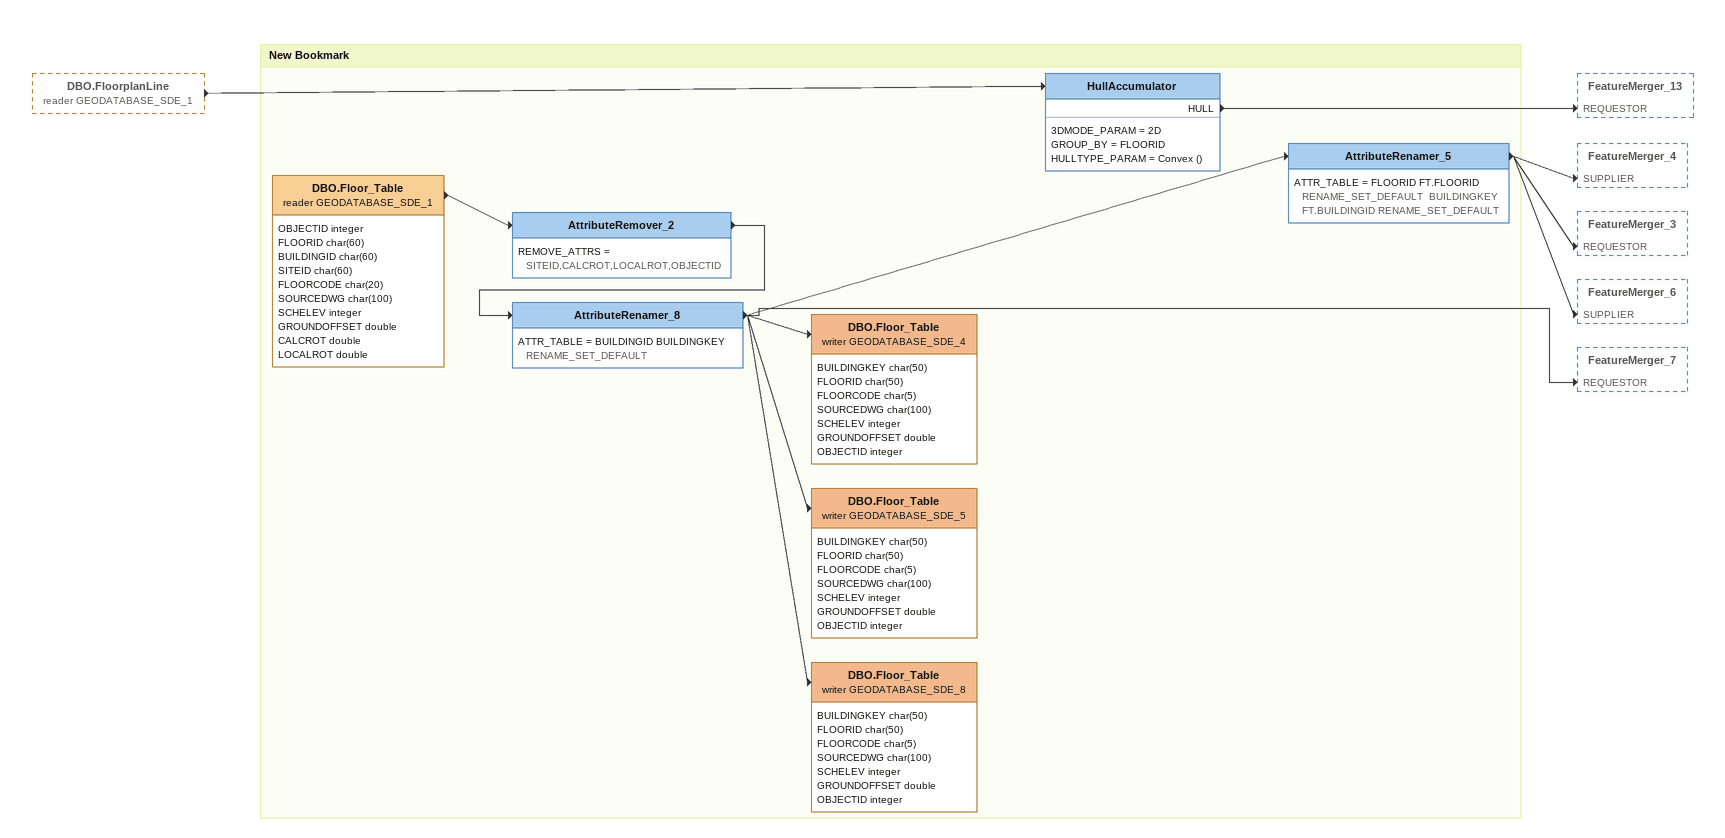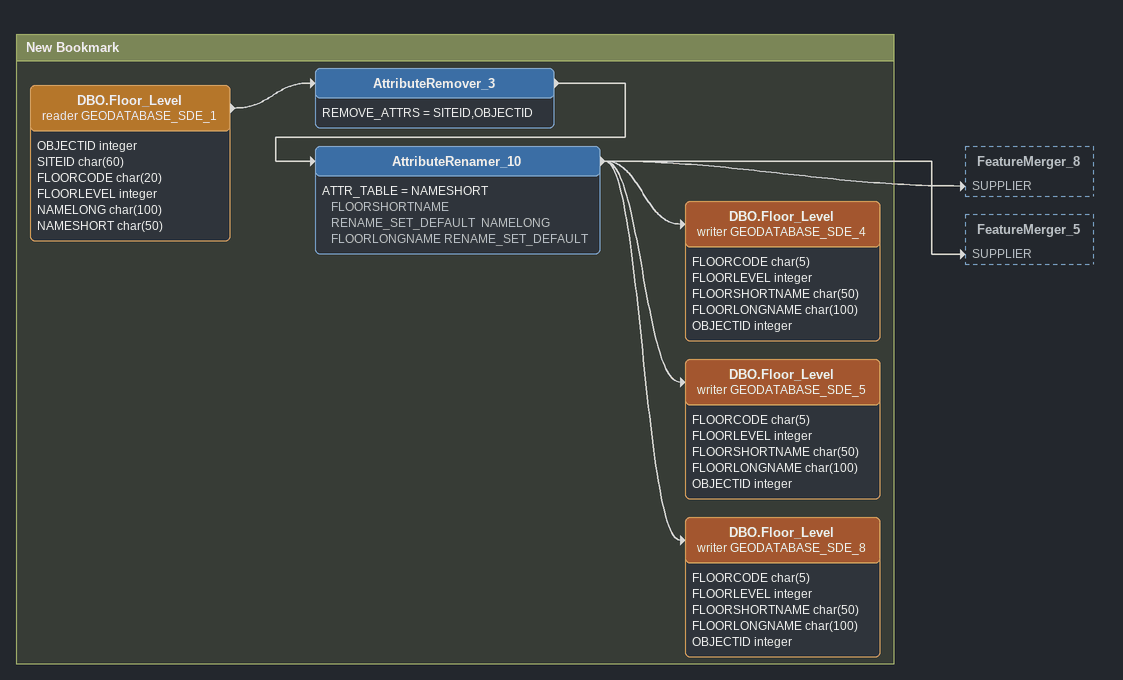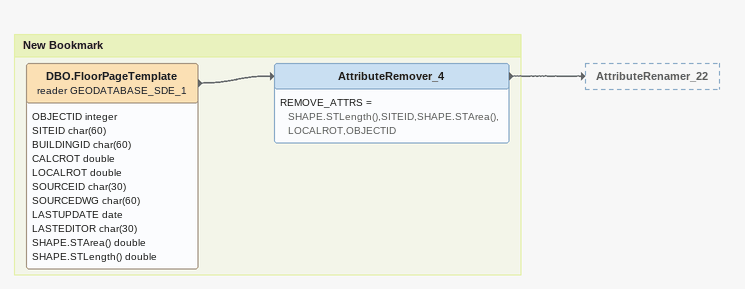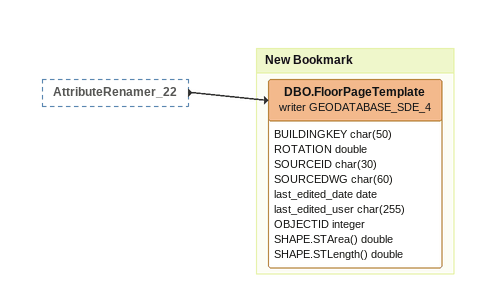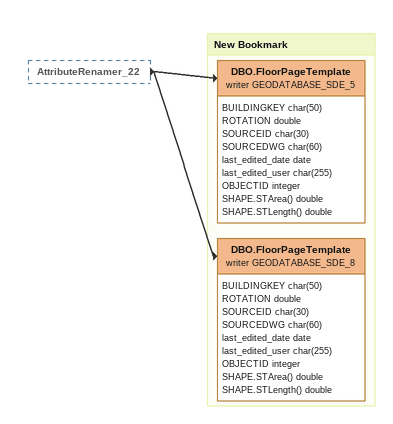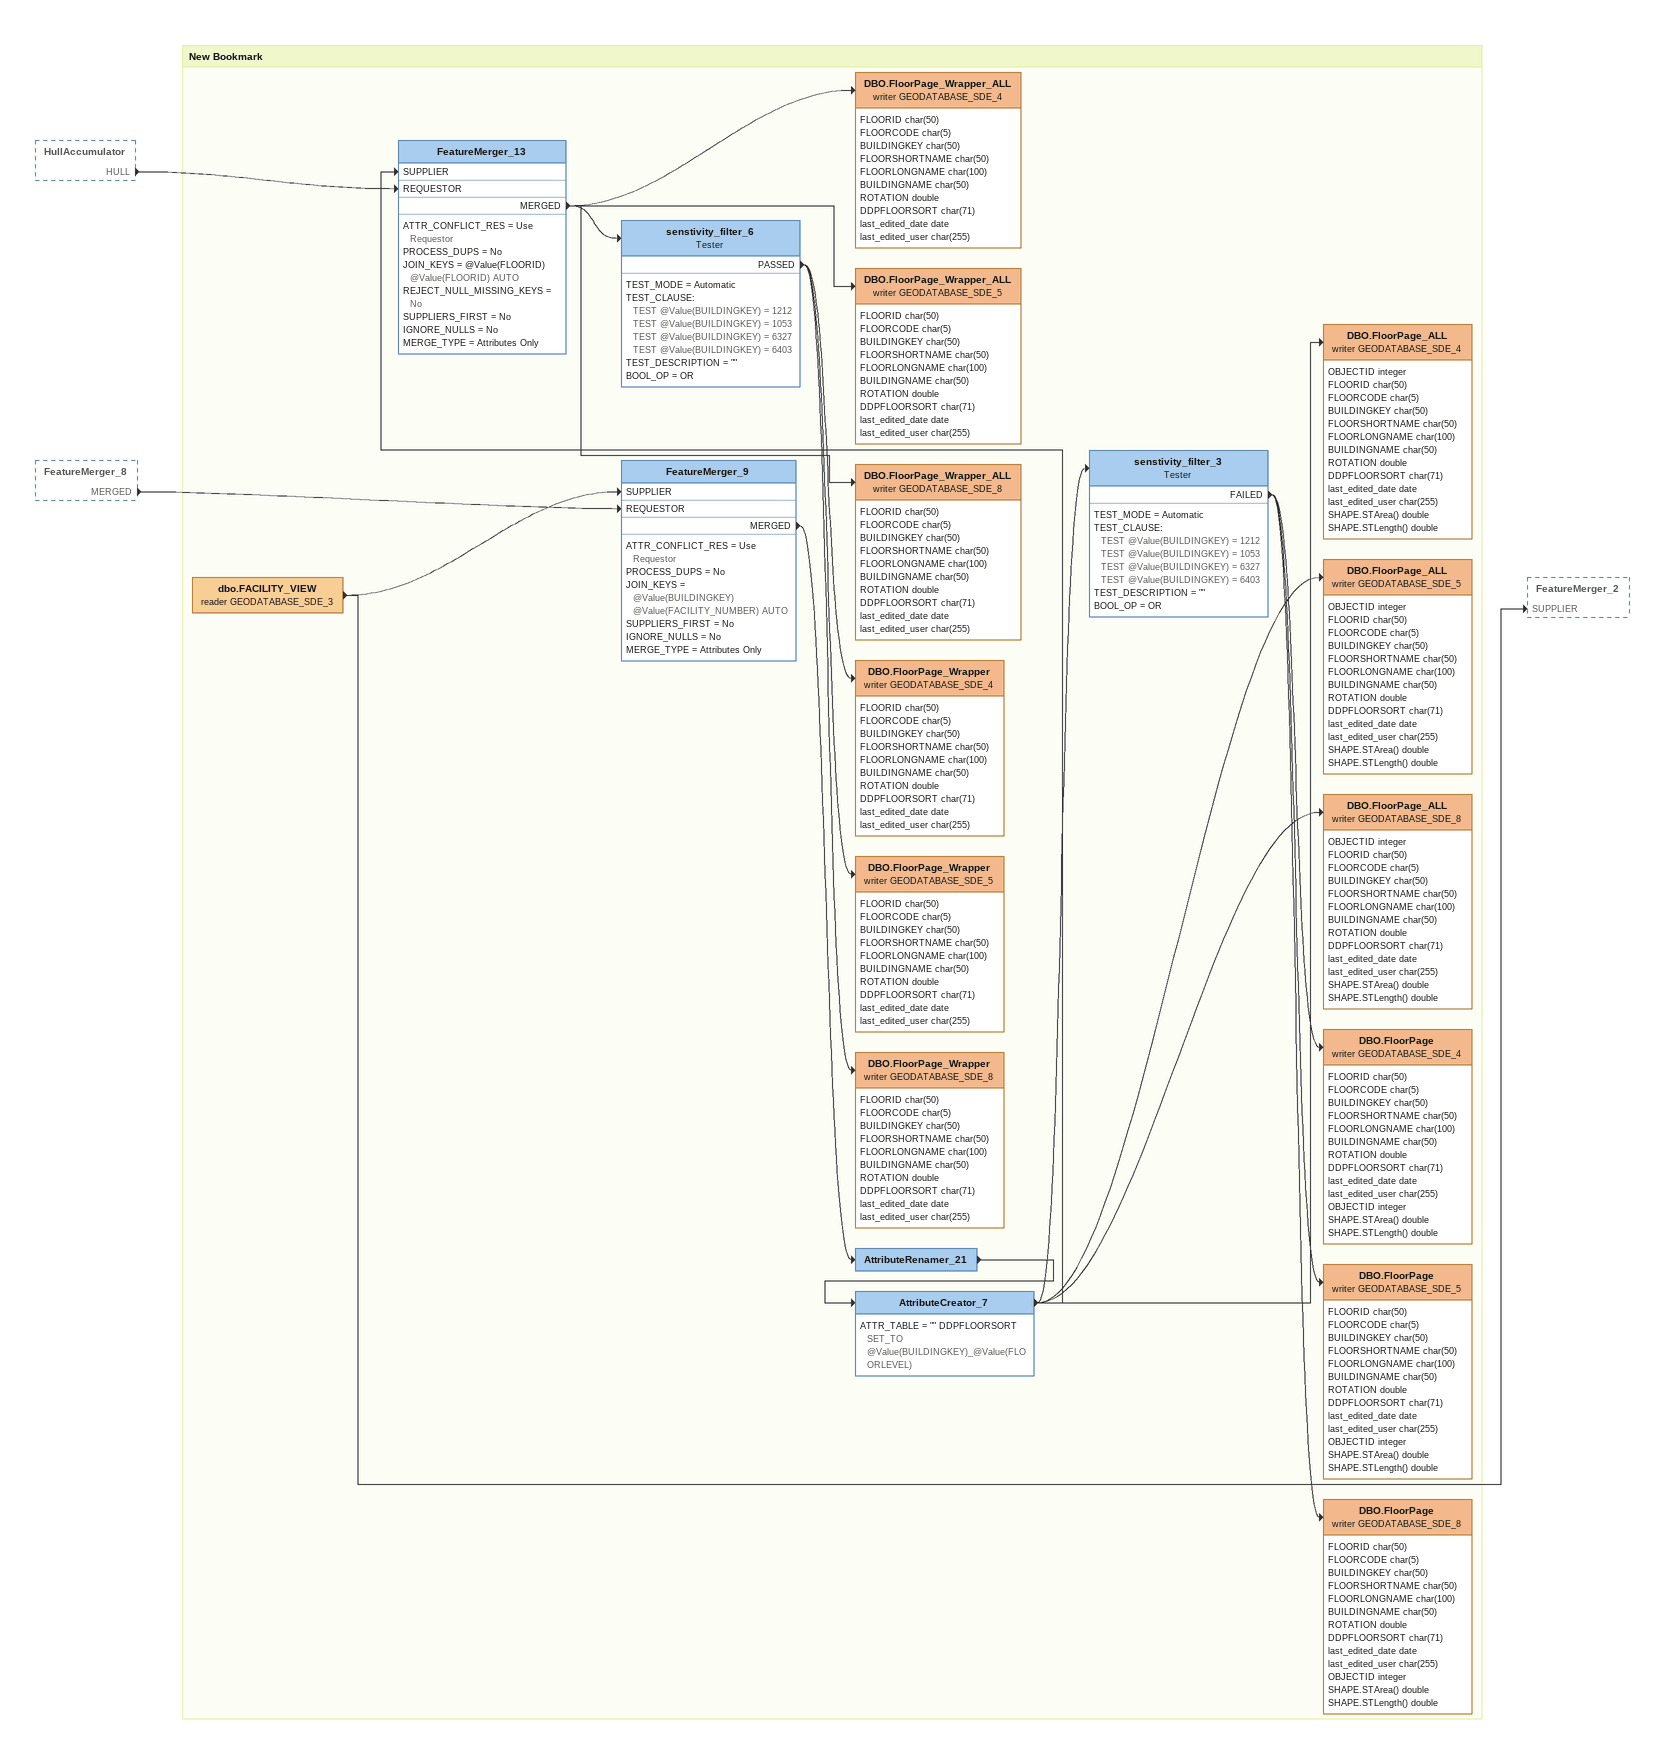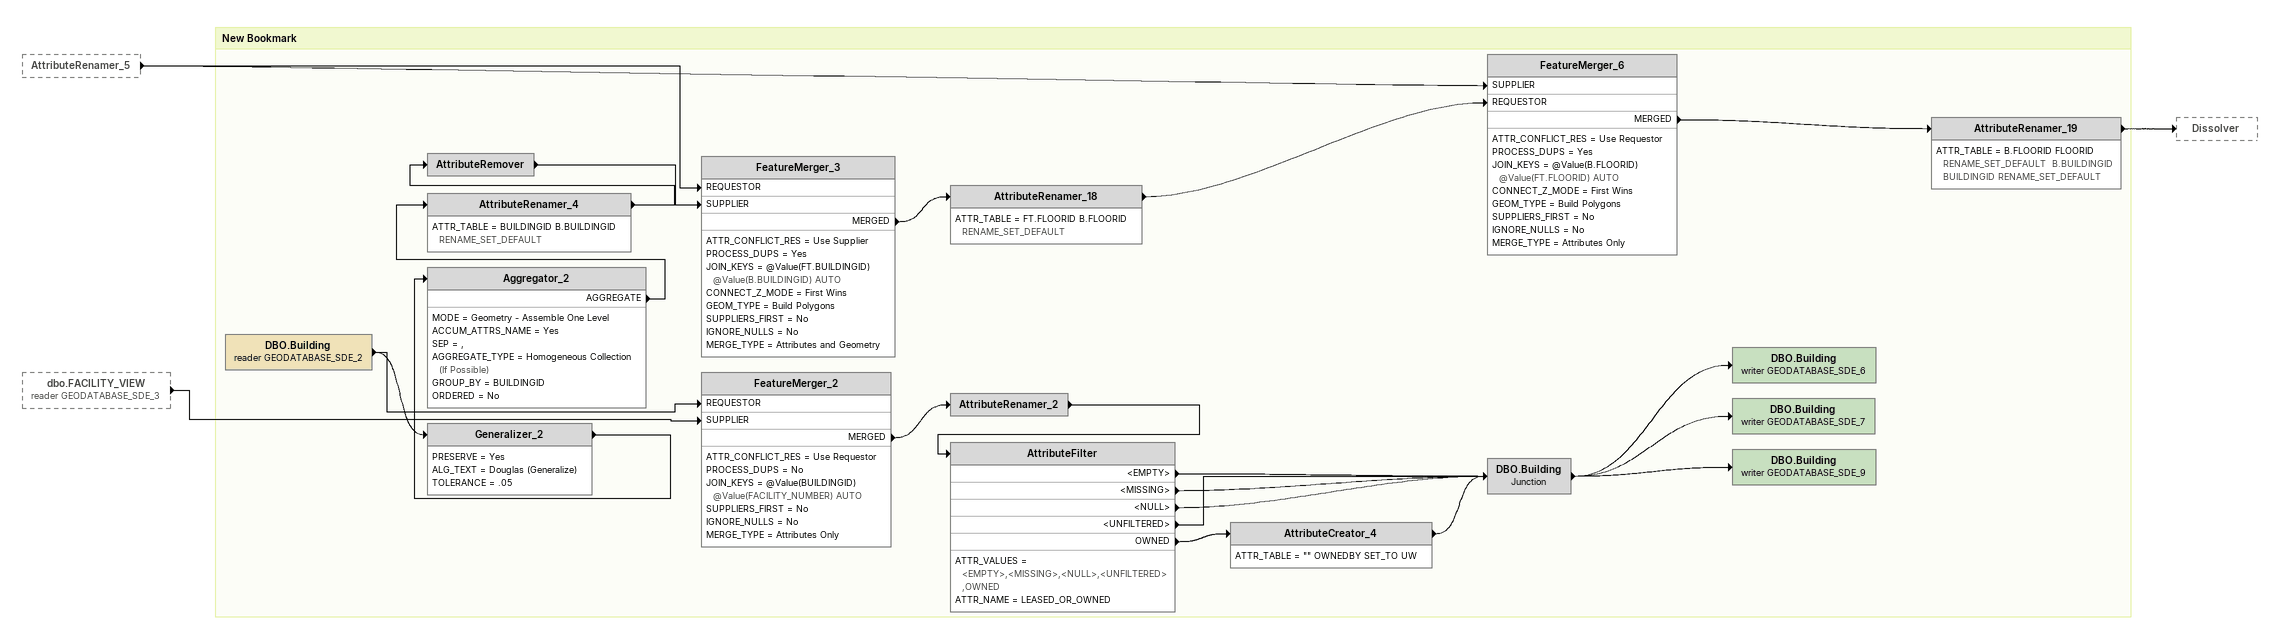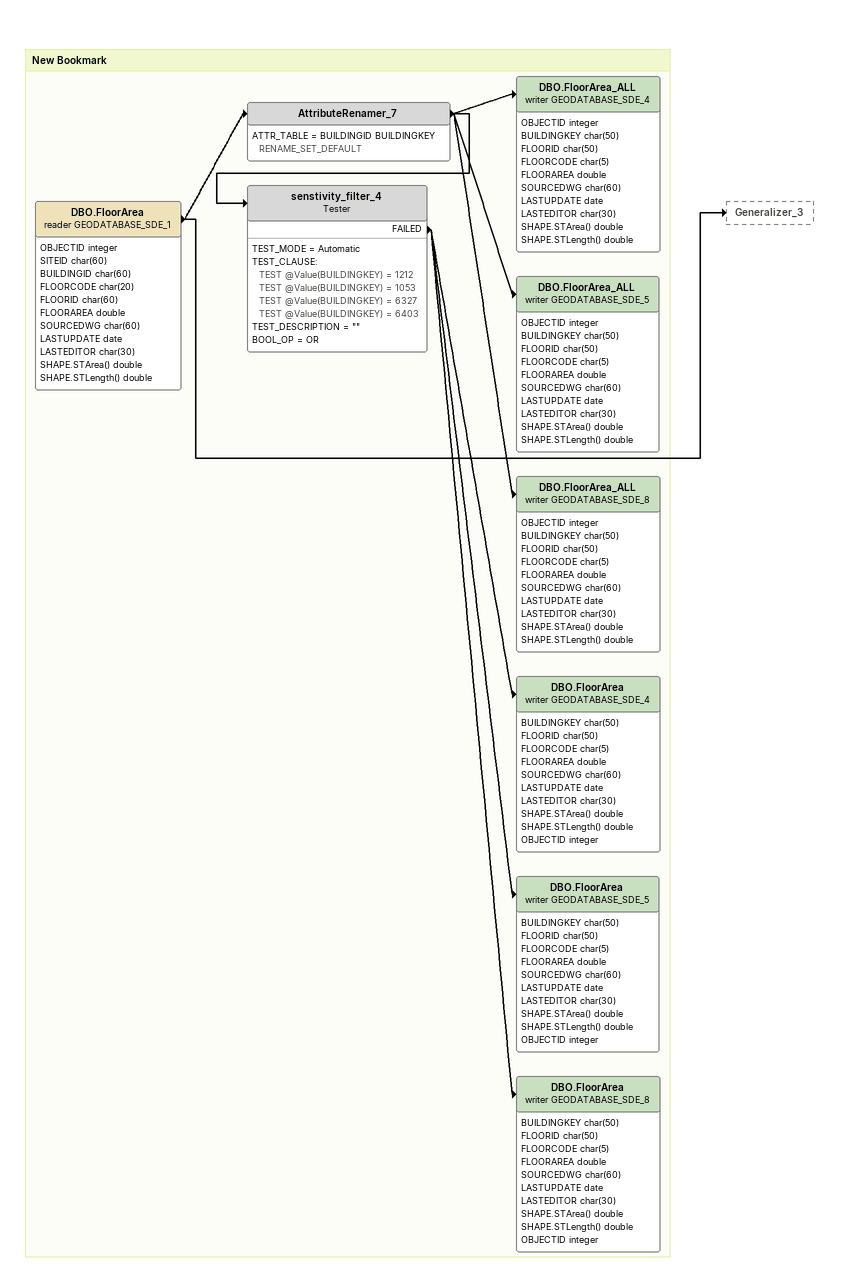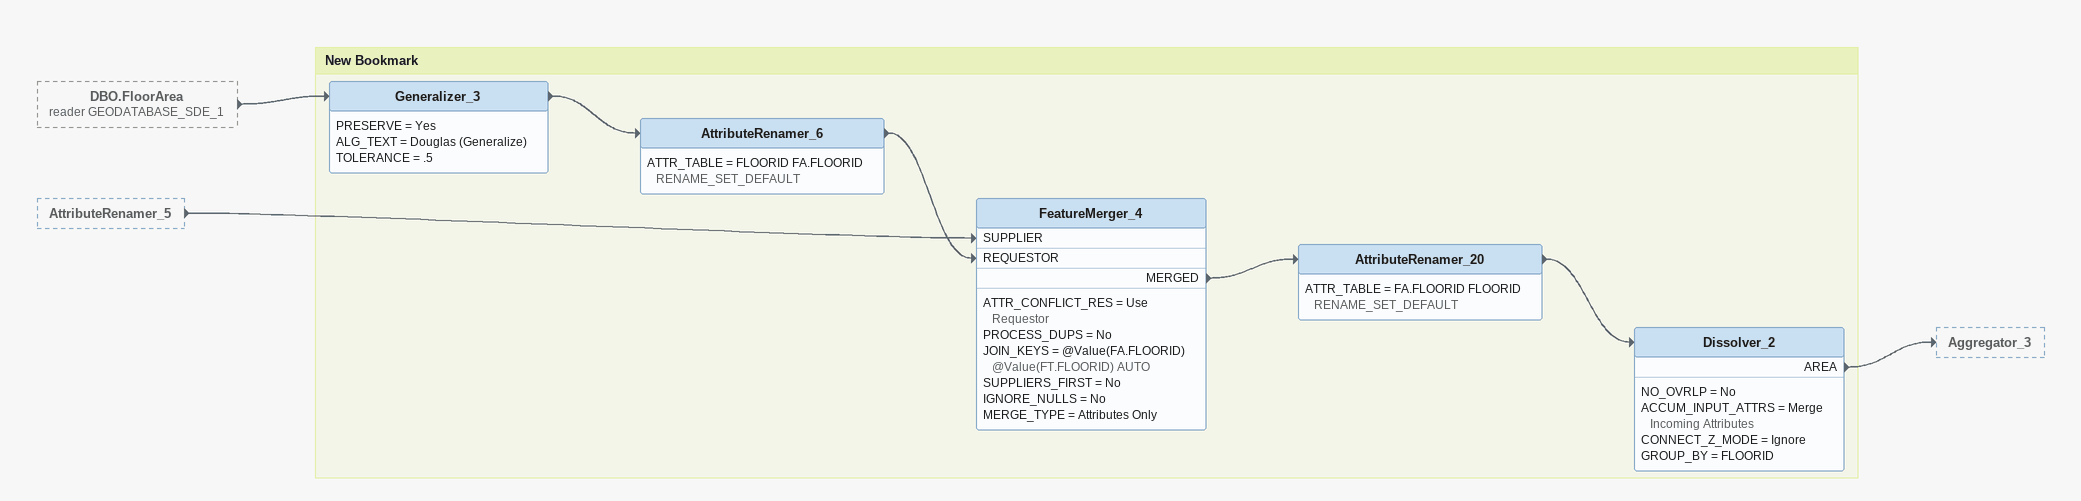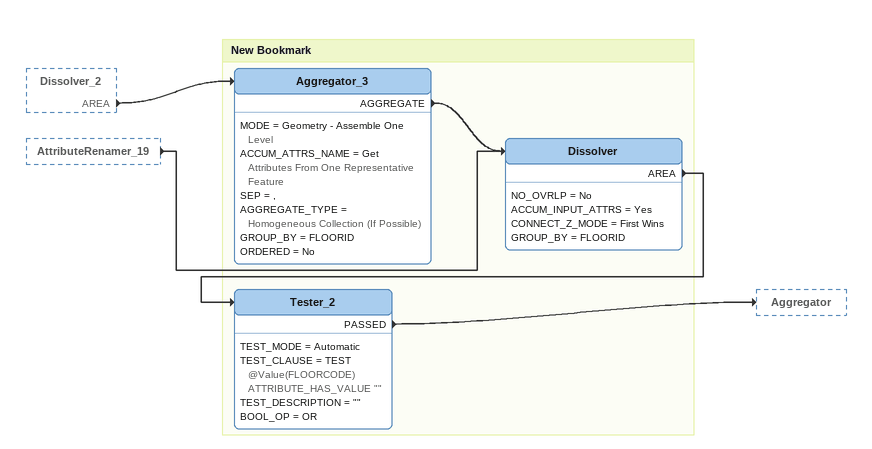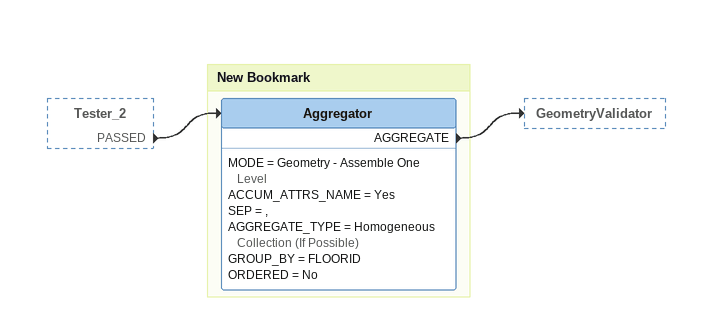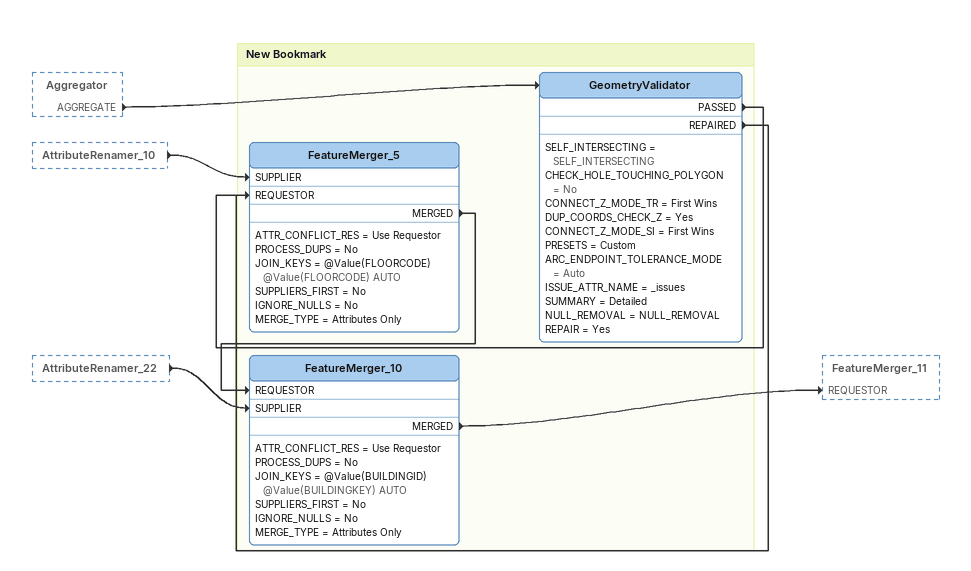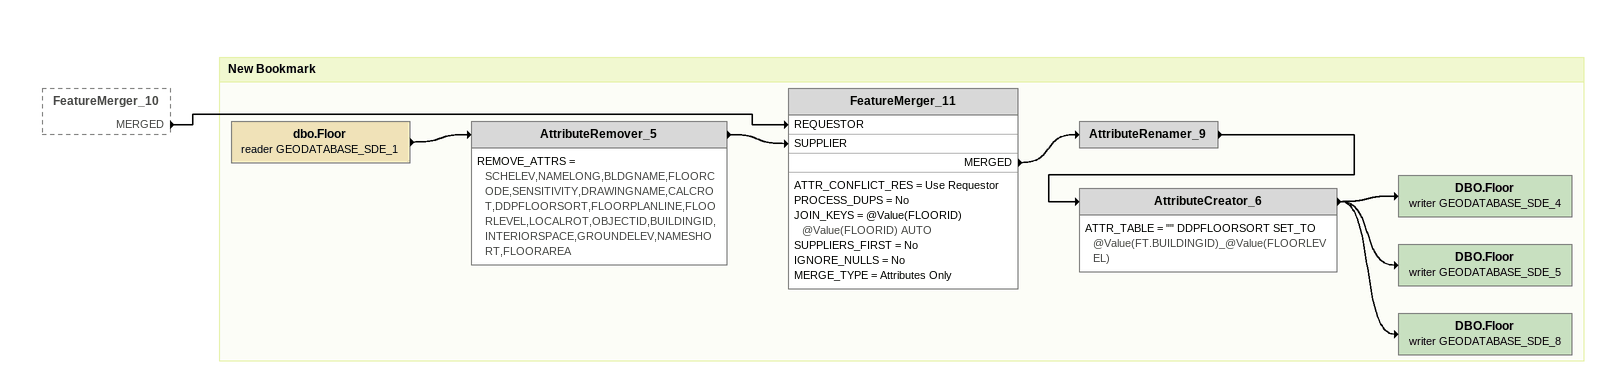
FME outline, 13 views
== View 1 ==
DBO.FloorplanLine (reader GEODATABASE_SDE_1) [outside]
    -> HullAccumulator

Bookmark: New Bookmark
HullAccumulator
    3DMODE_PARAM = 2D
    GROUP_BY = FLOORID
    HULLTYPE_PARAM = Convex ()
    HULL -> FeatureMerger_13 [REQUESTOR]
DBO.Floor_Table (reader GEODATABASE_SDE_1)
    attributes: OBJECTID integer, FLOORID char(60), BUILDINGID char(60), SITEID char(60), FLOORCODE char(20), SOURCEDWG char(100), SCHELEV integer, GROUNDOFFSET double, CALCROT double, LOCALROT double
    -> AttributeRemover_2
AttributeRemover_2
    REMOVE_ATTRS = SITEID,CALCROT,LOCALROT,OBJECTID
    -> AttributeRenamer_8
AttributeRenamer_8
    ATTR_TABLE = BUILDINGID BUILDINGKEY RENAME_SET_DEFAULT
    -> DBO.Floor_Table (writer GEODATABASE_SDE_4)
    -> AttributeRenamer_5
    -> FeatureMerger_7 [REQUESTOR]
    -> DBO.Floor_Table (writer GEODATABASE_SDE_5)
    -> DBO.Floor_Table (writer GEODATABASE_SDE_8)
AttributeRenamer_5
    ATTR_TABLE = FLOORID FT.FLOORID RENAME_SET_DEFAULT  BUILDINGKEY FT.BUILDINGID RENAME_SET_DEFAULT
    -> FeatureMerger_4 [SUPPLIER]
    -> FeatureMerger_3 [REQUESTOR]
    -> FeatureMerger_6 [SUPPLIER]
DBO.Floor_Table (writer GEODATABASE_SDE_4)
    attributes: BUILDINGKEY char(50), FLOORID char(50), FLOORCODE char(5), SOURCEDWG char(100), SCHELEV integer, GROUNDOFFSET double, OBJECTID integer
DBO.Floor_Table (writer GEODATABASE_SDE_5)
    attributes: BUILDINGKEY char(50), FLOORID char(50), FLOORCODE char(5), SOURCEDWG char(100), SCHELEV integer, GROUNDOFFSET double, OBJECTID integer
DBO.Floor_Table (writer GEODATABASE_SDE_8)
    attributes: BUILDINGKEY char(50), FLOORID char(50), FLOORCODE char(5), SOURCEDWG char(100), SCHELEV integer, GROUNDOFFSET double, OBJECTID integer

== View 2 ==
Bookmark: New Bookmark
DBO.Floor_Level (reader GEODATABASE_SDE_1)
    attributes: OBJECTID integer, SITEID char(60), FLOORCODE char(20), FLOORLEVEL integer, NAMELONG char(100), NAMESHORT char(50)
    -> AttributeRemover_3
AttributeRemover_3
    REMOVE_ATTRS = SITEID,OBJECTID
    -> AttributeRenamer_10
AttributeRenamer_10
    ATTR_TABLE = NAMESHORT FLOORSHORTNAME RENAME_SET_DEFAULT  NAMELONG FLOORLONGNAME RENAME_SET_DEFAULT
    -> DBO.Floor_Level (writer GEODATABASE_SDE_4)
    -> FeatureMerger_8 [SUPPLIER]
    -> FeatureMerger_5 [SUPPLIER]
    -> DBO.Floor_Level (writer GEODATABASE_SDE_5)
    -> DBO.Floor_Level (writer GEODATABASE_SDE_8)
DBO.Floor_Level (writer GEODATABASE_SDE_4)
    attributes: FLOORCODE char(5), FLOORLEVEL integer, FLOORSHORTNAME char(50), FLOORLONGNAME char(100), OBJECTID integer
DBO.Floor_Level (writer GEODATABASE_SDE_5)
    attributes: FLOORCODE char(5), FLOORLEVEL integer, FLOORSHORTNAME char(50), FLOORLONGNAME char(100), OBJECTID integer
DBO.Floor_Level (writer GEODATABASE_SDE_8)
    attributes: FLOORCODE char(5), FLOORLEVEL integer, FLOORSHORTNAME char(50), FLOORLONGNAME char(100), OBJECTID integer

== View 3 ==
Bookmark: New Bookmark
DBO.FloorPageTemplate (reader GEODATABASE_SDE_1)
    attributes: OBJECTID integer, SITEID char(60), BUILDINGID char(60), CALCROT double, LOCALROT double, SOURCEID char(30), SOURCEDWG char(60), LASTUPDATE date, LASTEDITOR char(30), SHAPE.STArea() double, SHAPE.STLength() double
    -> AttributeRemover_4
AttributeRemover_4
    REMOVE_ATTRS = SHAPE.STLength(),SITEID,SHAPE.STArea(),LOCALROT,OBJECTID
    -> AttributeRenamer_22

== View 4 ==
AttributeRenamer_22 [outside]
    -> DBO.FloorPageTemplate (writer GEODATABASE_SDE_4)

Bookmark: New Bookmark
DBO.FloorPageTemplate (writer GEODATABASE_SDE_4)
    attributes: BUILDINGKEY char(50), ROTATION double, SOURCEID char(30), SOURCEDWG char(60), last_edited_date date, last_edited_user char(255), OBJECTID integer, SHAPE.STArea() double, SHAPE.STLength() double

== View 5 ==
AttributeRenamer_22 [outside]
    -> DBO.FloorPageTemplate (writer GEODATABASE_SDE_5)
    -> DBO.FloorPageTemplate (writer GEODATABASE_SDE_8)

Bookmark: New Bookmark
DBO.FloorPageTemplate (writer GEODATABASE_SDE_5)
    attributes: BUILDINGKEY char(50), ROTATION double, SOURCEID char(30), SOURCEDWG char(60), last_edited_date date, last_edited_user char(255), OBJECTID integer, SHAPE.STArea() double, SHAPE.STLength() double
DBO.FloorPageTemplate (writer GEODATABASE_SDE_8)
    attributes: BUILDINGKEY char(50), ROTATION double, SOURCEID char(30), SOURCEDWG char(60), last_edited_date date, last_edited_user char(255), OBJECTID integer, SHAPE.STArea() double, SHAPE.STLength() double

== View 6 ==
HullAccumulator [outside]
    HULL -> FeatureMerger_13 [REQUESTOR]
FeatureMerger_8 [outside]
    MERGED -> FeatureMerger_9 [REQUESTOR]

Bookmark: New Bookmark
dbo.FACILITY_VIEW (reader GEODATABASE_SDE_3)
    -> FeatureMerger_2 [SUPPLIER]
    -> FeatureMerger_9 [SUPPLIER]
FeatureMerger_9
    ATTR_CONFLICT_RES = Use Requestor
    PROCESS_DUPS = No
    JOIN_KEYS = @Value(BUILDINGKEY) @Value(FACILITY_NUMBER) AUTO
    SUPPLIERS_FIRST = No
    IGNORE_NULLS = No
    MERGE_TYPE = Attributes Only
    MERGED -> AttributeRenamer_21
AttributeRenamer_21
    -> AttributeCreator_7
AttributeCreator_7
    ATTR_TABLE = "" DDPFLOORSORT SET_TO @Value(BUILDINGKEY)_@Value(FLOORLEVEL)
    -> senstivity_filter_3
    -> DBO.FloorPage_ALL (writer GEODATABASE_SDE_4)
    -> DBO.FloorPage_ALL (writer GEODATABASE_SDE_5)
    -> DBO.FloorPage_ALL (writer GEODATABASE_SDE_8)
    -> FeatureMerger_13 [SUPPLIER]
FeatureMerger_13
    ATTR_CONFLICT_RES = Use Requestor
    PROCESS_DUPS = No
    JOIN_KEYS = @Value(FLOORID) @Value(FLOORID) AUTO
    REJECT_NULL_MISSING_KEYS = No
    SUPPLIERS_FIRST = No
    IGNORE_NULLS = No
    MERGE_TYPE = Attributes Only
    MERGED -> senstivity_filter_6
    MERGED -> DBO.FloorPage_Wrapper_ALL (writer GEODATABASE_SDE_4)
    MERGED -> DBO.FloorPage_Wrapper_ALL (writer GEODATABASE_SDE_5)
    MERGED -> DBO.FloorPage_Wrapper_ALL (writer GEODATABASE_SDE_8)
DBO.FloorPage_Wrapper_ALL (writer GEODATABASE_SDE_4)
    attributes: FLOORID char(50), FLOORCODE char(5), BUILDINGKEY char(50), FLOORSHORTNAME char(50), FLOORLONGNAME char(100), BUILDINGNAME char(50), ROTATION double, DDPFLOORSORT char(71), last_edited_date date, last_edited_user char(255)
DBO.FloorPage_Wrapper_ALL (writer GEODATABASE_SDE_5)
    attributes: FLOORID char(50), FLOORCODE char(5), BUILDINGKEY char(50), FLOORSHORTNAME char(50), FLOORLONGNAME char(100), BUILDINGNAME char(50), ROTATION double, DDPFLOORSORT char(71), last_edited_date date, last_edited_user char(255)
DBO.FloorPage_Wrapper_ALL (writer GEODATABASE_SDE_8)
    attributes: FLOORID char(50), FLOORCODE char(5), BUILDINGKEY char(50), FLOORSHORTNAME char(50), FLOORLONGNAME char(100), BUILDINGNAME char(50), ROTATION double, DDPFLOORSORT char(71), last_edited_date date, last_edited_user char(255)
senstivity_filter_6: Tester
    TEST_MODE = Automatic
    TEST_CLAUSE:
      TEST @Value(BUILDINGKEY) = 1212
      TEST @Value(BUILDINGKEY) = 1053
      TEST @Value(BUILDINGKEY) = 6327
      TEST @Value(BUILDINGKEY) = 6403
    TEST_DESCRIPTION = ""
    BOOL_OP = OR
    PASSED -> DBO.FloorPage_Wrapper (writer GEODATABASE_SDE_4)
    PASSED -> DBO.FloorPage_Wrapper (writer GEODATABASE_SDE_5)
    PASSED -> DBO.FloorPage_Wrapper (writer GEODATABASE_SDE_8)
DBO.FloorPage_Wrapper (writer GEODATABASE_SDE_4)
    attributes: FLOORID char(50), FLOORCODE char(5), BUILDINGKEY char(50), FLOORSHORTNAME char(50), FLOORLONGNAME char(100), BUILDINGNAME char(50), ROTATION double, DDPFLOORSORT char(71), last_edited_date date, last_edited_user char(255)
DBO.FloorPage_Wrapper (writer GEODATABASE_SDE_5)
    attributes: FLOORID char(50), FLOORCODE char(5), BUILDINGKEY char(50), FLOORSHORTNAME char(50), FLOORLONGNAME char(100), BUILDINGNAME char(50), ROTATION double, DDPFLOORSORT char(71), last_edited_date date, last_edited_user char(255)
DBO.FloorPage_Wrapper (writer GEODATABASE_SDE_8)
    attributes: FLOORID char(50), FLOORCODE char(5), BUILDINGKEY char(50), FLOORSHORTNAME char(50), FLOORLONGNAME char(100), BUILDINGNAME char(50), ROTATION double, DDPFLOORSORT char(71), last_edited_date date, last_edited_user char(255)
DBO.FloorPage_ALL (writer GEODATABASE_SDE_4)
    attributes: OBJECTID integer, FLOORID char(50), FLOORCODE char(5), BUILDINGKEY char(50), FLOORSHORTNAME char(50), FLOORLONGNAME char(100), BUILDINGNAME char(50), ROTATION double, DDPFLOORSORT char(71), last_edited_date date, last_edited_user char(255), SHAPE.STArea() double, SHAPE.STLength() double
DBO.FloorPage_ALL (writer GEODATABASE_SDE_5)
    attributes: OBJECTID integer, FLOORID char(50), FLOORCODE char(5), BUILDINGKEY char(50), FLOORSHORTNAME char(50), FLOORLONGNAME char(100), BUILDINGNAME char(50), ROTATION double, DDPFLOORSORT char(71), last_edited_date date, last_edited_user char(255), SHAPE.STArea() double, SHAPE.STLength() double
DBO.FloorPage_ALL (writer GEODATABASE_SDE_8)
    attributes: OBJECTID integer, FLOORID char(50), FLOORCODE char(5), BUILDINGKEY char(50), FLOORSHORTNAME char(50), FLOORLONGNAME char(100), BUILDINGNAME char(50), ROTATION double, DDPFLOORSORT char(71), last_edited_date date, last_edited_user char(255), SHAPE.STArea() double, SHAPE.STLength() double
senstivity_filter_3: Tester
    TEST_MODE = Automatic
    TEST_CLAUSE:
      TEST @Value(BUILDINGKEY) = 1212
      TEST @Value(BUILDINGKEY) = 1053
      TEST @Value(BUILDINGKEY) = 6327
      TEST @Value(BUILDINGKEY) = 6403
    TEST_DESCRIPTION = ""
    BOOL_OP = OR
    FAILED -> DBO.FloorPage (writer GEODATABASE_SDE_4)
    FAILED -> DBO.FloorPage (writer GEODATABASE_SDE_5)
    FAILED -> DBO.FloorPage (writer GEODATABASE_SDE_8)
DBO.FloorPage (writer GEODATABASE_SDE_4)
    attributes: FLOORID char(50), FLOORCODE char(5), BUILDINGKEY char(50), FLOORSHORTNAME char(50), FLOORLONGNAME char(100), BUILDINGNAME char(50), ROTATION double, DDPFLOORSORT char(71), last_edited_date date, last_edited_user char(255), OBJECTID integer, SHAPE.STArea() double, SHAPE.STLength() double
DBO.FloorPage (writer GEODATABASE_SDE_5)
    attributes: FLOORID char(50), FLOORCODE char(5), BUILDINGKEY char(50), FLOORSHORTNAME char(50), FLOORLONGNAME char(100), BUILDINGNAME char(50), ROTATION double, DDPFLOORSORT char(71), last_edited_date date, last_edited_user char(255), OBJECTID integer, SHAPE.STArea() double, SHAPE.STLength() double
DBO.FloorPage (writer GEODATABASE_SDE_8)
    attributes: FLOORID char(50), FLOORCODE char(5), BUILDINGKEY char(50), FLOORSHORTNAME char(50), FLOORLONGNAME char(100), BUILDINGNAME char(50), ROTATION double, DDPFLOORSORT char(71), last_edited_date date, last_edited_user char(255), OBJECTID integer, SHAPE.STArea() double, SHAPE.STLength() double

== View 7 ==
AttributeRenamer_5 [outside]
    -> FeatureMerger_3 [REQUESTOR]
    -> FeatureMerger_6 [SUPPLIER]
dbo.FACILITY_VIEW (reader GEODATABASE_SDE_3) [outside]
    -> FeatureMerger_2 [SUPPLIER]

Bookmark: New Bookmark
DBO.Building (reader GEODATABASE_SDE_2)
    -> FeatureMerger_2 [REQUESTOR]
    -> Generalizer_2
Generalizer_2
    PRESERVE = Yes
    ALG_TEXT = Douglas (Generalize)
    TOLERANCE = .05
    -> Aggregator_2
Aggregator_2
    MODE = Geometry - Assemble One Level
    ACCUM_ATTRS_NAME = Yes
    SEP = ,
    AGGREGATE_TYPE = Homogeneous Collection (If Possible)
    GROUP_BY = BUILDINGID
    ORDERED = No
    AGGREGATE -> AttributeRenamer_4
AttributeRenamer_4
    ATTR_TABLE = BUILDINGID B.BUILDINGID RENAME_SET_DEFAULT
    -> AttributeRemover
AttributeRemover
    -> FeatureMerger_3 [SUPPLIER]
FeatureMerger_3
    ATTR_CONFLICT_RES = Use Supplier
    PROCESS_DUPS = Yes
    JOIN_KEYS = @Value(FT.BUILDINGID) @Value(B.BUILDINGID) AUTO
    CONNECT_Z_MODE = First Wins
    GEOM_TYPE = Build Polygons
    SUPPLIERS_FIRST = No
    IGNORE_NULLS = No
    MERGE_TYPE = Attributes and Geometry
    MERGED -> AttributeRenamer_18
AttributeRenamer_18
    ATTR_TABLE = FT.FLOORID B.FLOORID RENAME_SET_DEFAULT
    -> FeatureMerger_6 [REQUESTOR]
FeatureMerger_6
    ATTR_CONFLICT_RES = Use Requestor
    PROCESS_DUPS = Yes
    JOIN_KEYS = @Value(B.FLOORID) @Value(FT.FLOORID) AUTO
    CONNECT_Z_MODE = First Wins
    GEOM_TYPE = Build Polygons
    SUPPLIERS_FIRST = No
    IGNORE_NULLS = No
    MERGE_TYPE = Attributes Only
    MERGED -> AttributeRenamer_19
AttributeRenamer_19
    ATTR_TABLE = B.FLOORID FLOORID RENAME_SET_DEFAULT  B.BUILDINGID BUILDINGID RENAME_SET_DEFAULT
    -> Dissolver
FeatureMerger_2
    ATTR_CONFLICT_RES = Use Requestor
    PROCESS_DUPS = No
    JOIN_KEYS = @Value(BUILDINGID) @Value(FACILITY_NUMBER) AUTO
    SUPPLIERS_FIRST = No
    IGNORE_NULLS = No
    MERGE_TYPE = Attributes Only
    MERGED -> AttributeRenamer_2
AttributeRenamer_2
    -> AttributeFilter
AttributeFilter
    ATTR_VALUES = <EMPTY>,<MISSING>,<NULL>,<UNFILTERED>,OWNED
    ATTR_NAME = LEASED_OR_OWNED
    <EMPTY> -> DBO.Building
    <MISSING> -> DBO.Building
    <NULL> -> DBO.Building
    <UNFILTERED> -> DBO.Building
    OWNED -> AttributeCreator_4
AttributeCreator_4
    ATTR_TABLE = "" OWNEDBY SET_TO UW
    -> DBO.Building
DBO.Building: Junction
    -> DBO.Building (writer GEODATABASE_SDE_6)
    -> DBO.Building (writer GEODATABASE_SDE_7)
    -> DBO.Building (writer GEODATABASE_SDE_9)
DBO.Building (writer GEODATABASE_SDE_6)
DBO.Building (writer GEODATABASE_SDE_7)
DBO.Building (writer GEODATABASE_SDE_9)

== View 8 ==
Bookmark: New Bookmark
DBO.FloorArea (reader GEODATABASE_SDE_1)
    attributes: OBJECTID integer, SITEID char(60), BUILDINGID char(60), FLOORCODE char(20), FLOORID char(60), FLOORAREA double, SOURCEDWG char(60), LASTUPDATE date, LASTEDITOR char(30), SHAPE.STArea() double, SHAPE.STLength() double
    -> AttributeRenamer_7
    -> Generalizer_3
AttributeRenamer_7
    ATTR_TABLE = BUILDINGID BUILDINGKEY RENAME_SET_DEFAULT
    -> senstivity_filter_4
    -> DBO.FloorArea_ALL (writer GEODATABASE_SDE_4)
    -> DBO.FloorArea_ALL (writer GEODATABASE_SDE_5)
    -> DBO.FloorArea_ALL (writer GEODATABASE_SDE_8)
DBO.FloorArea_ALL (writer GEODATABASE_SDE_4)
    attributes: OBJECTID integer, BUILDINGKEY char(50), FLOORID char(50), FLOORCODE char(5), FLOORAREA double, SOURCEDWG char(60), LASTUPDATE date, LASTEDITOR char(30), SHAPE.STArea() double, SHAPE.STLength() double
DBO.FloorArea_ALL (writer GEODATABASE_SDE_5)
    attributes: OBJECTID integer, BUILDINGKEY char(50), FLOORID char(50), FLOORCODE char(5), FLOORAREA double, SOURCEDWG char(60), LASTUPDATE date, LASTEDITOR char(30), SHAPE.STArea() double, SHAPE.STLength() double
DBO.FloorArea_ALL (writer GEODATABASE_SDE_8)
    attributes: OBJECTID integer, BUILDINGKEY char(50), FLOORID char(50), FLOORCODE char(5), FLOORAREA double, SOURCEDWG char(60), LASTUPDATE date, LASTEDITOR char(30), SHAPE.STArea() double, SHAPE.STLength() double
senstivity_filter_4: Tester
    TEST_MODE = Automatic
    TEST_CLAUSE:
      TEST @Value(BUILDINGKEY) = 1212
      TEST @Value(BUILDINGKEY) = 1053
      TEST @Value(BUILDINGKEY) = 6327
      TEST @Value(BUILDINGKEY) = 6403
    TEST_DESCRIPTION = ""
    BOOL_OP = OR
    FAILED -> DBO.FloorArea (writer GEODATABASE_SDE_4)
    FAILED -> DBO.FloorArea (writer GEODATABASE_SDE_5)
    FAILED -> DBO.FloorArea (writer GEODATABASE_SDE_8)
DBO.FloorArea (writer GEODATABASE_SDE_4)
    attributes: BUILDINGKEY char(50), FLOORID char(50), FLOORCODE char(5), FLOORAREA double, SOURCEDWG char(60), LASTUPDATE date, LASTEDITOR char(30), SHAPE.STArea() double, SHAPE.STLength() double, OBJECTID integer
DBO.FloorArea (writer GEODATABASE_SDE_5)
    attributes: BUILDINGKEY char(50), FLOORID char(50), FLOORCODE char(5), FLOORAREA double, SOURCEDWG char(60), LASTUPDATE date, LASTEDITOR char(30), SHAPE.STArea() double, SHAPE.STLength() double, OBJECTID integer
DBO.FloorArea (writer GEODATABASE_SDE_8)
    attributes: BUILDINGKEY char(50), FLOORID char(50), FLOORCODE char(5), FLOORAREA double, SOURCEDWG char(60), LASTUPDATE date, LASTEDITOR char(30), SHAPE.STArea() double, SHAPE.STLength() double, OBJECTID integer

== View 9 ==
DBO.FloorArea (reader GEODATABASE_SDE_1) [outside]
    -> Generalizer_3
AttributeRenamer_5 [outside]
    -> FeatureMerger_4 [SUPPLIER]

Bookmark: New Bookmark
Generalizer_3
    PRESERVE = Yes
    ALG_TEXT = Douglas (Generalize)
    TOLERANCE = .5
    -> AttributeRenamer_6
AttributeRenamer_6
    ATTR_TABLE = FLOORID FA.FLOORID RENAME_SET_DEFAULT
    -> FeatureMerger_4 [REQUESTOR]
FeatureMerger_4
    ATTR_CONFLICT_RES = Use Requestor
    PROCESS_DUPS = No
    JOIN_KEYS = @Value(FA.FLOORID) @Value(FT.FLOORID) AUTO
    SUPPLIERS_FIRST = No
    IGNORE_NULLS = No
    MERGE_TYPE = Attributes Only
    MERGED -> AttributeRenamer_20
AttributeRenamer_20
    ATTR_TABLE = FA.FLOORID FLOORID RENAME_SET_DEFAULT
    -> Dissolver_2
Dissolver_2
    NO_OVRLP = No
    ACCUM_INPUT_ATTRS = Merge Incoming Attributes
    CONNECT_Z_MODE = Ignore
    GROUP_BY = FLOORID
    AREA -> Aggregator_3

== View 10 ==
Dissolver_2 [outside]
    AREA -> Aggregator_3
AttributeRenamer_19 [outside]
    -> Dissolver

Bookmark: New Bookmark
Aggregator_3
    MODE = Geometry - Assemble One Level
    ACCUM_ATTRS_NAME = Get Attributes From One Representative Feature
    SEP = ,
    AGGREGATE_TYPE = Homogeneous Collection (If Possible)
    GROUP_BY = FLOORID
    ORDERED = No
    AGGREGATE -> Dissolver
Dissolver
    NO_OVRLP = No
    ACCUM_INPUT_ATTRS = Yes
    CONNECT_Z_MODE = First Wins
    GROUP_BY = FLOORID
    AREA -> Tester_2
Tester_2
    TEST_MODE = Automatic
    TEST_CLAUSE = TEST @Value(FLOORCODE) ATTRIBUTE_HAS_VALUE ""
    TEST_DESCRIPTION = ""
    BOOL_OP = OR
    PASSED -> Aggregator

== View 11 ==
Tester_2 [outside]
    PASSED -> Aggregator

Bookmark: New Bookmark
Aggregator
    MODE = Geometry - Assemble One Level
    ACCUM_ATTRS_NAME = Yes
    SEP = ,
    AGGREGATE_TYPE = Homogeneous Collection (If Possible)
    GROUP_BY = FLOORID
    ORDERED = No
    AGGREGATE -> GeometryValidator

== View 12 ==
Aggregator [outside]
    AGGREGATE -> GeometryValidator
AttributeRenamer_10 [outside]
    -> FeatureMerger_5 [SUPPLIER]
AttributeRenamer_22 [outside]
    -> FeatureMerger_10 [SUPPLIER]

Bookmark: New Bookmark
GeometryValidator
    SELF_INTERSECTING = SELF_INTERSECTING
    CHECK_HOLE_TOUCHING_POLYGON = No
    CONNECT_Z_MODE_TR = First Wins
    DUP_COORDS_CHECK_Z = Yes
    CONNECT_Z_MODE_SI = First Wins
    PRESETS = Custom
    ARC_ENDPOINT_TOLERANCE_MODE = Auto
    ISSUE_ATTR_NAME = _issues
    SUMMARY = Detailed
    NULL_REMOVAL = NULL_REMOVAL
    REPAIR = Yes
    PASSED -> FeatureMerger_5 [REQUESTOR]
    REPAIRED -> FeatureMerger_5 [REQUESTOR]
FeatureMerger_5
    ATTR_CONFLICT_RES = Use Requestor
    PROCESS_DUPS = No
    JOIN_KEYS = @Value(FLOORCODE) @Value(FLOORCODE) AUTO
    SUPPLIERS_FIRST = No
    IGNORE_NULLS = No
    MERGE_TYPE = Attributes Only
    MERGED -> FeatureMerger_10 [REQUESTOR]
FeatureMerger_10
    ATTR_CONFLICT_RES = Use Requestor
    PROCESS_DUPS = No
    JOIN_KEYS = @Value(BUILDINGID) @Value(BUILDINGKEY) AUTO
    SUPPLIERS_FIRST = No
    IGNORE_NULLS = No
    MERGE_TYPE = Attributes Only
    MERGED -> FeatureMerger_11 [REQUESTOR]

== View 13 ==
FeatureMerger_10 [outside]
    MERGED -> FeatureMerger_11 [REQUESTOR]

Bookmark: New Bookmark
dbo.Floor (reader GEODATABASE_SDE_1)
    -> AttributeRemover_5
AttributeRemover_5
    REMOVE_ATTRS = SCHELEV,NAMELONG,BLDGNAME,FLOORCODE,SENSITIVITY,DRAWINGNAME,CALCROT,DDPFLOORSORT,FLOORPLANLINE,FLOORLEVEL,LOCALROT,OBJECTID,BUILDINGID,INTERIORSPACE,GROUNDELEV,NAMESHORT,FLOORAREA
    -> FeatureMerger_11 [SUPPLIER]
FeatureMerger_11
    ATTR_CONFLICT_RES = Use Requestor
    PROCESS_DUPS = No
    JOIN_KEYS = @Value(FLOORID) @Value(FLOORID) AUTO
    SUPPLIERS_FIRST = No
    IGNORE_NULLS = No
    MERGE_TYPE = Attributes Only
    MERGED -> AttributeRenamer_9
AttributeRenamer_9
    -> AttributeCreator_6
AttributeCreator_6
    ATTR_TABLE = "" DDPFLOORSORT SET_TO @Value(FT.BUILDINGID)_@Value(FLOORLEVEL)
    -> DBO.Floor (writer GEODATABASE_SDE_4)
    -> DBO.Floor (writer GEODATABASE_SDE_5)
    -> DBO.Floor (writer GEODATABASE_SDE_8)
DBO.Floor (writer GEODATABASE_SDE_4)
DBO.Floor (writer GEODATABASE_SDE_5)
DBO.Floor (writer GEODATABASE_SDE_8)
